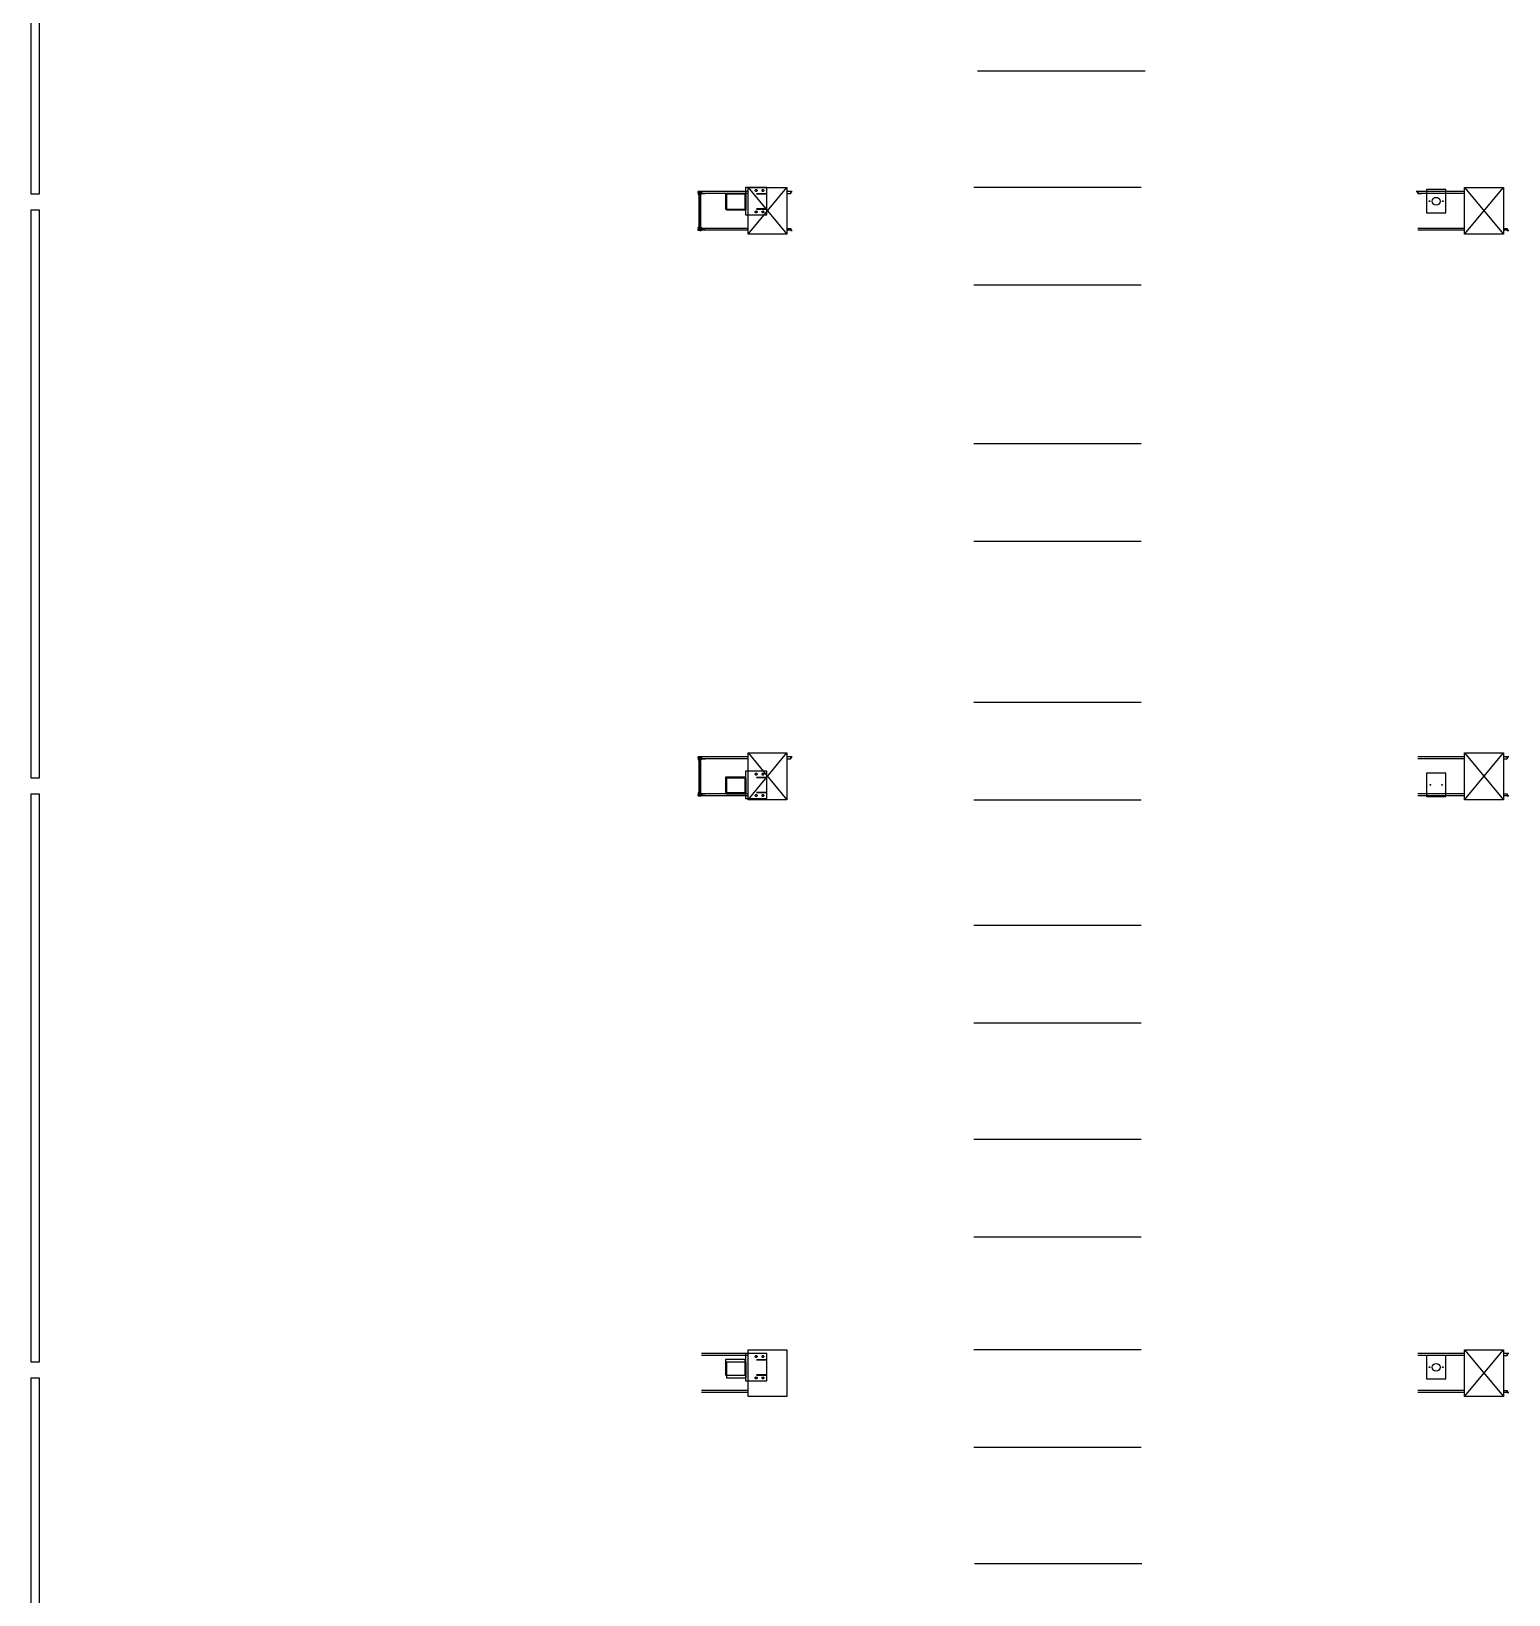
# Model space of a CAD drawing. Header units: metres. Extents: x 2 to 323, y -2 to 254.
# Drawn here: x 221.21 to 259.16, y 46.79 to 86.95 of the extents above; entities that cross this region are included whole.
import ezdxf

# ---------------------------------------------------------------- set-up
doc = ezdxf.new("R2010")
doc.units = ezdxf.units.M
doc.layers.add('REFERENCIA', color=7, linetype='Continuous')

msp = doc.modelspace()

# ---------------------------------------------------------------- linework, layer by layer
at = {"layer": 'REFERENCIA'}
for p, q in [((245.519, 85.932), (249.819, 85.932)), ((245.519, 85.932), (249.819, 85.932)), ((245.519, 85.932), (249.819, 85.932)), ((239.622, 82.831), (238.424, 82.831)), ((239.622, 82.781), (238.424, 82.781)), ((239.046, 82.781), (239.046, 82.381)), ((239.046, 82.781), (239.046, 82.381)), ((239.546, 82.381), (239.546, 82.781)), ((239.546, 82.381), (239.546, 82.781)), ((239.622, 82.932), (240.622, 81.732)), ((239.622, 81.732), (240.622, 82.932)), ((239.836, 82.781), (240.086, 82.781)), ((239.836, 82.781), (240.086, 82.781)), ((239.836, 82.769), (240.086, 82.769)), ((239.836, 82.769), (240.086, 82.769)), ((240.086, 82.769), (240.086, 82.781)), ((240.086, 82.769), (240.086, 82.781)), ((249.722, 82.932), (245.422, 82.932)), ((249.722, 82.932), (245.422, 82.932)), ((249.722, 82.932), (245.422, 82.932)), ((258.022, 82.831), (256.824, 82.831)), ((258.022, 82.781), (256.824, 82.781)), ((258.022, 82.932), (259.022, 81.732)), ((258.022, 81.732), (259.022, 82.932)), ((239.046, 82.381), (239.546, 82.381)), ((239.046, 82.381), (239.546, 82.381)), ((239.836, 82.393), (240.086, 82.393)), ((239.836, 82.393), (240.086, 82.393)), ((239.836, 82.381), (240.086, 82.381)), ((239.836, 82.381), (240.086, 82.381)), ((240.086, 82.381), (240.086, 82.393)), ((240.086, 82.381), (240.086, 82.393)), ((239.622, 81.884), (238.424, 81.884)), ((239.622, 81.834), (238.424, 81.834)), ((258.022, 81.884), (256.824, 81.884)), ((258.022, 81.834), (256.824, 81.834)), ((245.422, 80.432), (249.722, 80.432)), ((245.422, 80.432), (249.722, 80.432)), ((245.422, 80.432), (249.722, 80.432)), ((249.722, 76.351), (245.422, 76.351)), ((249.722, 76.351), (245.422, 76.351)), ((249.722, 76.351), (245.422, 76.351)), ((245.422, 73.851), (249.722, 73.851)), ((245.422, 73.851), (249.722, 73.851)), ((245.422, 73.851), (249.722, 73.851)), ((249.722, 69.709), (245.422, 69.709)), ((249.722, 69.709), (245.422, 69.709)), ((249.722, 69.709), (245.422, 69.709)), ((239.622, 68.308), (238.424, 68.308)), ((239.622, 68.409), (240.622, 67.209)), ((239.622, 67.209), (240.622, 68.409)), ((258.022, 68.308), (256.824, 68.308)), ((258.022, 68.409), (259.022, 67.209)), ((258.022, 67.209), (259.022, 68.409)), ((239.622, 68.258), (238.424, 68.258)), ((258.022, 68.258), (256.824, 68.258)), ((239.046, 67.791), (239.046, 67.391)), ((239.546, 67.791), (239.046, 67.791)), ((239.046, 67.791), (239.046, 67.391)), ((239.546, 67.791), (239.046, 67.791)), ((239.546, 67.391), (239.546, 67.791)), ((239.546, 67.391), (239.546, 67.791)), ((239.836, 67.791), (240.086, 67.791)), ((239.836, 67.791), (240.086, 67.791)), ((239.836, 67.779), (240.086, 67.779)), ((239.836, 67.779), (240.086, 67.779)), ((240.086, 67.779), (240.086, 67.791)), ((240.086, 67.779), (240.086, 67.791)), ((239.622, 67.361), (238.424, 67.361)), ((239.622, 67.311), (238.424, 67.311)), ((239.046, 67.391), (239.546, 67.391)), ((239.046, 67.391), (239.546, 67.391)), ((239.836, 67.403), (240.086, 67.403)), ((239.836, 67.403), (240.086, 67.403)), ((239.836, 67.391), (240.086, 67.391)), ((239.836, 67.391), (240.086, 67.391)), ((240.086, 67.391), (240.086, 67.403)), ((240.086, 67.391), (240.086, 67.403)), ((245.422, 67.209), (249.722, 67.209)), ((245.422, 67.209), (249.722, 67.209)), ((245.422, 67.209), (249.722, 67.209)), ((258.022, 67.361), (256.824, 67.361)), ((258.022, 67.311), (256.824, 67.311)), ((249.722, 63.982), (245.422, 63.982)), ((249.722, 63.982), (245.422, 63.982)), ((249.722, 63.982), (245.422, 63.982)), ((245.422, 61.482), (249.722, 61.482)), ((245.422, 61.482), (249.722, 61.482)), ((245.422, 61.482), (249.722, 61.482)), ((249.722, 58.482), (245.422, 58.482)), ((249.722, 58.482), (245.422, 58.482)), ((249.722, 58.482), (245.422, 58.482)), ((245.422, 55.982), (249.722, 55.982)), ((245.422, 55.982), (249.722, 55.982)), ((245.422, 55.982), (249.722, 55.982)), ((249.722, 53.082), (245.422, 53.082)), ((249.722, 53.082), (245.422, 53.082)), ((249.722, 53.082), (245.422, 53.082)), ((258.022, 53.082), (259.022, 51.882)), ((258.022, 51.882), (259.022, 53.082)), ((239.622, 52.981), (238.424, 52.981)), ((239.622, 52.931), (238.424, 52.931)), ((239.046, 52.831), (239.046, 52.431)), ((239.546, 52.831), (239.046, 52.831)), ((239.046, 52.831), (239.046, 52.431)), ((239.546, 52.831), (239.046, 52.831)), ((239.546, 52.431), (239.546, 52.831)), ((239.546, 52.431), (239.546, 52.831)), ((239.836, 52.831), (240.086, 52.831)), ((239.836, 52.831), (240.086, 52.831)), ((239.836, 52.819), (240.086, 52.819)), ((239.836, 52.819), (240.086, 52.819)), ((240.086, 52.819), (240.086, 52.831)), ((240.086, 52.819), (240.086, 52.831)), ((258.022, 52.981), (256.824, 52.981)), ((258.022, 52.931), (256.824, 52.931)), ((239.046, 52.431), (239.546, 52.431)), ((239.046, 52.431), (239.546, 52.431)), ((239.836, 52.443), (240.086, 52.443)), ((239.836, 52.443), (240.086, 52.443)), ((239.836, 52.431), (240.086, 52.431)), ((239.836, 52.431), (240.086, 52.431)), ((240.086, 52.431), (240.086, 52.443)), ((240.086, 52.431), (240.086, 52.443)), ((239.622, 52.034), (238.424, 52.034)), ((239.622, 51.984), (238.424, 51.984)), ((258.022, 52.034), (256.824, 52.034)), ((258.022, 51.984), (256.824, 51.984)), ((245.422, 50.582), (249.722, 50.582)), ((245.422, 50.582), (249.722, 50.582)), ((245.422, 50.582), (249.722, 50.582)), ((249.735, 47.582), (245.435, 47.582)), ((249.735, 47.582), (245.435, 47.582)), ((249.735, 47.582), (245.435, 47.582))]:
    msp.add_line(p, q, dxfattribs=at)
for points in [[(221.417, 82.761), (221.213, 82.761), (221.213, 97.361), (221.417, 97.361), (221.417, 82.761)], [(238.419, 82.83), (238.419, 82.83), (238.42, 82.83), (238.42, 82.83), (238.42, 82.829), (238.42, 82.8), (238.42, 82.799), (238.42, 82.799), (238.42, 82.799), (238.42, 82.799), (238.411, 82.792), (238.41, 82.791), (238.41, 82.791), (238.41, 82.791), (238.41, 82.79), (238.41, 82.754), (238.41, 82.753), (238.411, 82.753), (238.411, 82.752), (238.412, 82.752), (238.422, 82.752), (238.422, 82.754), (238.413, 82.754), (238.413, 82.754), (238.412, 82.755), (238.412, 82.755), (238.412, 82.755), (238.412, 82.79), (238.412, 82.79), (238.412, 82.79), (238.412, 82.79), (238.412, 82.791), (238.421, 82.798), (238.422, 82.798), (238.422, 82.798), (238.422, 82.799), (238.422, 82.799), (238.422, 82.83), (238.422, 82.831), (238.421, 82.832), (238.421, 82.832), (238.42, 82.832), (238.344, 82.832), (238.344, 82.832), (238.343, 82.832), (238.343, 82.832), (238.343, 82.832), (238.342, 82.831), (238.342, 82.831), (238.342, 82.831), (238.342, 82.83), (238.342, 82.799), (238.342, 82.799), (238.342, 82.798), (238.342, 82.798), (238.343, 82.798), (238.352, 82.791), (238.352, 82.79), (238.352, 82.79), (238.352, 82.79), (238.352, 82.79), (238.352, 82.755), (238.352, 82.755), (238.352, 82.755), (238.351, 82.754), (238.351, 82.754), (238.342, 82.754), (238.342, 82.752), (238.352, 82.752), (238.353, 82.752), (238.353, 82.753), (238.354, 82.753), (238.354, 82.754), (238.354, 82.79), (238.354, 82.791), (238.354, 82.791), (238.354, 82.791), (238.353, 82.792), (238.344, 82.799), (238.344, 82.799), (238.344, 82.799), (238.344, 82.799), (238.344, 82.8), (238.344, 82.829), (238.344, 82.83), (238.344, 82.83), (238.345, 82.83), (238.345, 82.83), (238.419, 82.83)], [(238.38, 82.808), (238.355, 82.808), (238.355, 81.858), (238.38, 81.858), (238.38, 82.808)], [(238.421, 82.832), (238.421, 82.832), (238.422, 82.832), (238.422, 82.832), (238.422, 82.831), (238.422, 82.779), (238.424, 82.779), (238.424, 82.832), (238.424, 82.833), (238.424, 82.833), (238.424, 82.833), (238.423, 82.834), (238.423, 82.834), (238.423, 82.834), (238.422, 82.834), (238.422, 82.834), (238.384, 82.834), (238.384, 82.832), (238.421, 82.832)], [(238.41, 82.808), (238.385, 82.808), (238.385, 81.858), (238.41, 81.858), (238.41, 82.808)], [(239.046, 82.781), (239.046, 82.381), (239.546, 82.381), (239.546, 82.781), (239.046, 82.781)], [(239.046, 82.781), (239.046, 82.381), (239.546, 82.381), (239.546, 82.781), (239.046, 82.781)], [(239.071, 82.361), (239.571, 82.361), (239.571, 82.761), (239.071, 82.761), (239.071, 82.361)], [(239.071, 82.361), (239.571, 82.361), (239.571, 82.761), (239.071, 82.761), (239.071, 82.361)], [(240.106, 82.231), (240.106, 82.931), (239.556, 82.931), (239.556, 82.231), (240.106, 82.231)], [(240.106, 82.231), (240.106, 82.931), (239.556, 82.931), (239.556, 82.231), (240.106, 82.231)], [(239.622, 82.932), (240.622, 82.932), (240.622, 81.732), (239.622, 81.732), (239.622, 82.932)], [(239.856, 82.856), (239.854, 82.846), (239.848, 82.838), (239.84, 82.833), (239.831, 82.831), (239.821, 82.833), (239.813, 82.838), (239.808, 82.846), (239.806, 82.856), (239.808, 82.865), (239.813, 82.873), (239.821, 82.879), (239.831, 82.881), (239.84, 82.879), (239.848, 82.873), (239.854, 82.865), (239.856, 82.856)], [(239.856, 82.856), (239.854, 82.846), (239.848, 82.838), (239.84, 82.833), (239.831, 82.831), (239.821, 82.833), (239.813, 82.838), (239.808, 82.846), (239.806, 82.856), (239.808, 82.865), (239.813, 82.873), (239.821, 82.879), (239.831, 82.881), (239.84, 82.879), (239.848, 82.873), (239.854, 82.865), (239.856, 82.856)], [(240.031, 82.856), (240.029, 82.846), (240.023, 82.838), (240.015, 82.833), (240.006, 82.831), (239.996, 82.833), (239.988, 82.838), (239.983, 82.846), (239.981, 82.856), (239.983, 82.865), (239.988, 82.873), (239.996, 82.879), (240.006, 82.881), (240.015, 82.879), (240.023, 82.873), (240.029, 82.865), (240.031, 82.856)], [(240.031, 82.856), (240.029, 82.846), (240.023, 82.838), (240.015, 82.833), (240.006, 82.831), (239.996, 82.833), (239.988, 82.838), (239.983, 82.846), (239.981, 82.856), (239.983, 82.865), (239.988, 82.873), (239.996, 82.879), (240.006, 82.881), (240.015, 82.879), (240.023, 82.873), (240.029, 82.865), (240.031, 82.856)], [(240.723, 82.832), (240.723, 82.832), (240.723, 82.832), (240.722, 82.832), (240.722, 82.832), (240.722, 82.832), (240.722, 82.832), (240.722, 82.831), (240.722, 82.831), (240.722, 82.779), (240.72, 82.779), (240.72, 82.832), (240.72, 82.833), (240.72, 82.833), (240.72, 82.833), (240.721, 82.834), (240.721, 82.834), (240.721, 82.834), (240.722, 82.834), (240.722, 82.834), (240.76, 82.834), (240.76, 82.832), (240.723, 82.832)], [(256.821, 82.832), (256.821, 82.832), (256.822, 82.832), (256.822, 82.832), (256.822, 82.831), (256.822, 82.779), (256.824, 82.779), (256.824, 82.832), (256.824, 82.833), (256.823, 82.834), (256.823, 82.834), (256.822, 82.834), (256.784, 82.834), (256.784, 82.832), (256.821, 82.832)], [(257.046, 82.881), (257.046, 82.281), (257.546, 82.281), (257.546, 82.881), (257.046, 82.881)], [(257.046, 82.881), (257.046, 82.281), (257.546, 82.281), (257.546, 82.881), (257.046, 82.881)], [(258.022, 82.932), (259.022, 82.932), (259.022, 81.732), (258.022, 81.732), (258.022, 82.932)], [(221.417, 67.761), (221.213, 67.761), (221.213, 82.361), (221.417, 82.361), (221.417, 67.761)], [(239.856, 82.306), (239.854, 82.296), (239.848, 82.288), (239.84, 82.283), (239.831, 82.281), (239.821, 82.283), (239.813, 82.288), (239.808, 82.296), (239.806, 82.306), (239.808, 82.315), (239.813, 82.323), (239.821, 82.329), (239.831, 82.331), (239.84, 82.329), (239.848, 82.323), (239.854, 82.315), (239.856, 82.306)], [(239.856, 82.306), (239.854, 82.296), (239.848, 82.288), (239.84, 82.283), (239.831, 82.281), (239.821, 82.283), (239.813, 82.288), (239.808, 82.296), (239.806, 82.306), (239.808, 82.315), (239.813, 82.323), (239.821, 82.329), (239.831, 82.331), (239.84, 82.329), (239.848, 82.323), (239.854, 82.315), (239.856, 82.306)], [(240.031, 82.306), (240.029, 82.296), (240.023, 82.288), (240.015, 82.283), (240.006, 82.281), (239.996, 82.283), (239.988, 82.288), (239.983, 82.296), (239.981, 82.306), (239.983, 82.315), (239.988, 82.323), (239.996, 82.329), (240.006, 82.331), (240.015, 82.329), (240.023, 82.323), (240.029, 82.315), (240.031, 82.306)], [(240.031, 82.306), (240.029, 82.296), (240.023, 82.288), (240.015, 82.283), (240.006, 82.281), (239.996, 82.283), (239.988, 82.288), (239.983, 82.296), (239.981, 82.306), (239.983, 82.315), (239.988, 82.323), (239.996, 82.329), (240.006, 82.331), (240.015, 82.329), (240.023, 82.323), (240.029, 82.315), (240.031, 82.306)], [(257.136, 82.581), (257.135, 82.577), (257.133, 82.574), (257.129, 82.572), (257.126, 82.571), (257.122, 82.572), (257.119, 82.574), (257.116, 82.577), (257.116, 82.581), (257.116, 82.585), (257.119, 82.588), (257.122, 82.59), (257.126, 82.591), (257.129, 82.59), (257.133, 82.588), (257.135, 82.585), (257.136, 82.581)], [(257.136, 82.581), (257.135, 82.577), (257.133, 82.574), (257.129, 82.572), (257.126, 82.571), (257.122, 82.572), (257.119, 82.574), (257.116, 82.577), (257.116, 82.581), (257.116, 82.585), (257.119, 82.588), (257.122, 82.59), (257.126, 82.591), (257.129, 82.59), (257.133, 82.588), (257.135, 82.585), (257.136, 82.581)], [(257.396, 82.581), (257.388, 82.542), (257.366, 82.51), (257.335, 82.489), (257.296, 82.481), (257.257, 82.489), (257.225, 82.51), (257.203, 82.542), (257.196, 82.581), (257.203, 82.62), (257.225, 82.651), (257.257, 82.673), (257.296, 82.681), (257.335, 82.673), (257.366, 82.651), (257.388, 82.62), (257.396, 82.581)], [(257.396, 82.581), (257.388, 82.542), (257.366, 82.51), (257.335, 82.489), (257.296, 82.481), (257.257, 82.489), (257.225, 82.51), (257.203, 82.542), (257.196, 82.581), (257.203, 82.62), (257.225, 82.651), (257.257, 82.673), (257.296, 82.681), (257.335, 82.673), (257.366, 82.651), (257.388, 82.62), (257.396, 82.581)], [(257.476, 82.581), (257.475, 82.577), (257.473, 82.574), (257.469, 82.572), (257.466, 82.571), (257.462, 82.572), (257.459, 82.574), (257.456, 82.577), (257.456, 82.581), (257.456, 82.585), (257.459, 82.588), (257.462, 82.59), (257.466, 82.591), (257.469, 82.59), (257.473, 82.588), (257.475, 82.585), (257.476, 82.581)], [(257.476, 82.581), (257.475, 82.577), (257.473, 82.574), (257.469, 82.572), (257.466, 82.571), (257.462, 82.572), (257.459, 82.574), (257.456, 82.577), (257.456, 82.581), (257.456, 82.585), (257.459, 82.588), (257.462, 82.59), (257.466, 82.591), (257.469, 82.59), (257.473, 82.588), (257.475, 82.585), (257.476, 82.581)], [(238.419, 81.834), (238.419, 81.834), (238.42, 81.835), (238.42, 81.835), (238.42, 81.835), (238.42, 81.865), (238.42, 81.865), (238.42, 81.865), (238.42, 81.865), (238.42, 81.866), (238.411, 81.873), (238.41, 81.873), (238.41, 81.873), (238.41, 81.874), (238.41, 81.874), (238.41, 81.91), (238.41, 81.911), (238.41, 81.911), (238.41, 81.911), (238.411, 81.912), (238.411, 81.912), (238.411, 81.912), (238.412, 81.912), (238.412, 81.912), (238.422, 81.912), (238.422, 81.91), (238.413, 81.91), (238.413, 81.91), (238.412, 81.91), (238.412, 81.91), (238.412, 81.909), (238.412, 81.875), (238.412, 81.874), (238.412, 81.874), (238.412, 81.874), (238.412, 81.874), (238.421, 81.867), (238.422, 81.867), (238.422, 81.866), (238.422, 81.866), (238.422, 81.865), (238.422, 81.834), (238.422, 81.833), (238.421, 81.833), (238.421, 81.832), (238.42, 81.832), (238.344, 81.832), (238.344, 81.832), (238.343, 81.832), (238.343, 81.833), (238.343, 81.833), (238.342, 81.833), (238.342, 81.833), (238.342, 81.834), (238.342, 81.834), (238.342, 81.865), (238.342, 81.866), (238.342, 81.866), (238.342, 81.867), (238.343, 81.867), (238.352, 81.874), (238.352, 81.874), (238.352, 81.874), (238.352, 81.874), (238.352, 81.875), (238.352, 81.909), (238.352, 81.91), (238.352, 81.91), (238.351, 81.91), (238.351, 81.91), (238.342, 81.91), (238.342, 81.912), (238.352, 81.912), (238.353, 81.912), (238.353, 81.912), (238.354, 81.911), (238.354, 81.91), (238.354, 81.874), (238.354, 81.874), (238.354, 81.873), (238.354, 81.873), (238.353, 81.873), (238.344, 81.866), (238.344, 81.865), (238.344, 81.865), (238.344, 81.865), (238.344, 81.865), (238.344, 81.835), (238.344, 81.835), (238.344, 81.835), (238.345, 81.834), (238.345, 81.834), (238.419, 81.834)], [(238.421, 81.832), (238.421, 81.832), (238.422, 81.833), (238.422, 81.833), (238.422, 81.833), (238.422, 81.885), (238.424, 81.885), (238.424, 81.832), (238.424, 81.832), (238.424, 81.831), (238.424, 81.831), (238.423, 81.831), (238.423, 81.831), (238.423, 81.83), (238.422, 81.83), (238.422, 81.83), (238.384, 81.83), (238.384, 81.832), (238.421, 81.832)], [(240.723, 81.832), (240.723, 81.832), (240.722, 81.833), (240.722, 81.833), (240.722, 81.833), (240.722, 81.885), (240.72, 81.885), (240.72, 81.832), (240.72, 81.832), (240.72, 81.831), (240.72, 81.831), (240.721, 81.831), (240.721, 81.831), (240.721, 81.83), (240.722, 81.83), (240.722, 81.83), (240.76, 81.83), (240.76, 81.832), (240.723, 81.832)], [(259.123, 81.832), (259.123, 81.832), (259.122, 81.833), (259.122, 81.833), (259.122, 81.833), (259.122, 81.885), (259.12, 81.885), (259.12, 81.832), (259.12, 81.831), (259.121, 81.831), (259.121, 81.83), (259.122, 81.83), (259.16, 81.83), (259.16, 81.832), (259.123, 81.832)], [(238.419, 68.307), (238.419, 68.307), (238.42, 68.307), (238.42, 68.307), (238.42, 68.306), (238.42, 68.277), (238.42, 68.276), (238.42, 68.276), (238.42, 68.276), (238.42, 68.276), (238.411, 68.269), (238.41, 68.268), (238.41, 68.268), (238.41, 68.268), (238.41, 68.267), (238.41, 68.231), (238.41, 68.23), (238.411, 68.23), (238.411, 68.229), (238.412, 68.229), (238.422, 68.229), (238.422, 68.231), (238.413, 68.231), (238.413, 68.231), (238.412, 68.232), (238.412, 68.232), (238.412, 68.232), (238.412, 68.267), (238.412, 68.267), (238.412, 68.267), (238.412, 68.267), (238.412, 68.268), (238.421, 68.275), (238.422, 68.275), (238.422, 68.275), (238.422, 68.276), (238.422, 68.276), (238.422, 68.307), (238.422, 68.308), (238.421, 68.309), (238.421, 68.309), (238.42, 68.309), (238.344, 68.309), (238.343, 68.309), (238.343, 68.309), (238.342, 68.308), (238.342, 68.307), (238.342, 68.276), (238.342, 68.276), (238.342, 68.275), (238.342, 68.275), (238.343, 68.275), (238.352, 68.268), (238.352, 68.267), (238.352, 68.267), (238.352, 68.267), (238.352, 68.267), (238.352, 68.232), (238.352, 68.232), (238.352, 68.232), (238.351, 68.231), (238.351, 68.231), (238.342, 68.231), (238.342, 68.229), (238.352, 68.229), (238.353, 68.229), (238.353, 68.23), (238.354, 68.23), (238.354, 68.231), (238.354, 68.267), (238.354, 68.268), (238.354, 68.268), (238.354, 68.268), (238.353, 68.269), (238.344, 68.276), (238.344, 68.276), (238.344, 68.276), (238.344, 68.276), (238.344, 68.277), (238.344, 68.306), (238.344, 68.307), (238.344, 68.307), (238.345, 68.307), (238.345, 68.307), (238.419, 68.307)], [(238.38, 68.285), (238.355, 68.285), (238.355, 67.335), (238.38, 67.335), (238.38, 68.285)], [(238.421, 68.309), (238.421, 68.309), (238.422, 68.309), (238.422, 68.309), (238.422, 68.308), (238.422, 68.256), (238.424, 68.256), (238.424, 68.309), (238.424, 68.31), (238.424, 68.31), (238.424, 68.31), (238.423, 68.311), (238.423, 68.311), (238.423, 68.311), (238.422, 68.311), (238.422, 68.311), (238.384, 68.311), (238.384, 68.309), (238.421, 68.309)], [(238.41, 68.285), (238.385, 68.285), (238.385, 67.335), (238.41, 67.335), (238.41, 68.285)], [(239.622, 68.409), (240.622, 68.409), (240.622, 67.209), (239.622, 67.209), (239.622, 68.409)], [(240.723, 68.309), (240.723, 68.309), (240.722, 68.309), (240.722, 68.309), (240.722, 68.308), (240.722, 68.256), (240.72, 68.256), (240.72, 68.309), (240.72, 68.31), (240.72, 68.31), (240.72, 68.31), (240.721, 68.311), (240.721, 68.311), (240.721, 68.311), (240.722, 68.311), (240.722, 68.311), (240.76, 68.311), (240.76, 68.309), (240.723, 68.309)], [(258.022, 68.409), (259.022, 68.409), (259.022, 67.209), (258.022, 67.209), (258.022, 68.409)], [(259.123, 68.309), (259.123, 68.309), (259.122, 68.309), (259.122, 68.309), (259.122, 68.308), (259.122, 68.256), (259.12, 68.256), (259.12, 68.309), (259.12, 68.31), (259.121, 68.311), (259.121, 68.311), (259.122, 68.311), (259.16, 68.311), (259.16, 68.309), (259.123, 68.309)], [(240.106, 67.241), (240.106, 67.941), (239.556, 67.941), (239.556, 67.241), (240.106, 67.241)], [(240.106, 67.241), (240.106, 67.941), (239.556, 67.941), (239.556, 67.241), (240.106, 67.241)], [(239.856, 67.866), (239.854, 67.856), (239.848, 67.848), (239.84, 67.843), (239.831, 67.841), (239.821, 67.843), (239.813, 67.848), (239.808, 67.856), (239.806, 67.866), (239.808, 67.875), (239.813, 67.883), (239.821, 67.889), (239.831, 67.891), (239.84, 67.889), (239.848, 67.883), (239.854, 67.875), (239.856, 67.866)], [(239.856, 67.866), (239.854, 67.856), (239.848, 67.848), (239.84, 67.843), (239.831, 67.841), (239.821, 67.843), (239.813, 67.848), (239.808, 67.856), (239.806, 67.866), (239.808, 67.875), (239.813, 67.883), (239.821, 67.889), (239.831, 67.891), (239.84, 67.889), (239.848, 67.883), (239.854, 67.875), (239.856, 67.866)], [(240.031, 67.866), (240.029, 67.856), (240.023, 67.848), (240.015, 67.843), (240.006, 67.841), (239.996, 67.843), (239.988, 67.848), (239.983, 67.856), (239.981, 67.866), (239.983, 67.875), (239.988, 67.883), (239.996, 67.889), (240.006, 67.891), (240.015, 67.889), (240.023, 67.883), (240.029, 67.875), (240.031, 67.866)], [(240.031, 67.866), (240.029, 67.856), (240.023, 67.848), (240.015, 67.843), (240.006, 67.841), (239.996, 67.843), (239.988, 67.848), (239.983, 67.856), (239.981, 67.866), (239.983, 67.875), (239.988, 67.883), (239.996, 67.889), (240.006, 67.891), (240.015, 67.889), (240.023, 67.883), (240.029, 67.875), (240.031, 67.866)], [(257.046, 67.891), (257.046, 67.291), (257.546, 67.291), (257.546, 67.891), (257.046, 67.891)], [(257.046, 67.891), (257.046, 67.291), (257.546, 67.291), (257.546, 67.891), (257.046, 67.891)], [(239.046, 67.791), (239.046, 67.391), (239.546, 67.391), (239.546, 67.791), (239.046, 67.791)], [(239.046, 67.791), (239.046, 67.391), (239.546, 67.391), (239.546, 67.791), (239.046, 67.791)], [(239.071, 67.361), (239.571, 67.361), (239.571, 67.761), (239.071, 67.761), (239.071, 67.361)], [(239.071, 67.361), (239.571, 67.361), (239.571, 67.761), (239.071, 67.761), (239.071, 67.361)], [(257.156, 67.591), (257.155, 67.587), (257.153, 67.584), (257.149, 67.582), (257.146, 67.581), (257.142, 67.582), (257.139, 67.584), (257.136, 67.587), (257.136, 67.591), (257.136, 67.595), (257.139, 67.598), (257.142, 67.6), (257.146, 67.601), (257.149, 67.6), (257.153, 67.598), (257.155, 67.595), (257.156, 67.591)], [(257.156, 67.591), (257.155, 67.587), (257.153, 67.584), (257.149, 67.582), (257.146, 67.581), (257.142, 67.582), (257.139, 67.584), (257.136, 67.587), (257.136, 67.591), (257.136, 67.595), (257.139, 67.598), (257.142, 67.6), (257.146, 67.601), (257.149, 67.6), (257.153, 67.598), (257.155, 67.595), (257.156, 67.591)], [(257.456, 67.591), (257.455, 67.587), (257.453, 67.584), (257.449, 67.582), (257.446, 67.581), (257.442, 67.582), (257.439, 67.584), (257.436, 67.587), (257.436, 67.591), (257.436, 67.595), (257.439, 67.598), (257.442, 67.6), (257.446, 67.601), (257.449, 67.6), (257.453, 67.598), (257.455, 67.595), (257.456, 67.591)], [(257.456, 67.591), (257.455, 67.587), (257.453, 67.584), (257.449, 67.582), (257.446, 67.581), (257.442, 67.582), (257.439, 67.584), (257.436, 67.587), (257.436, 67.591), (257.436, 67.595), (257.439, 67.598), (257.442, 67.6), (257.446, 67.601), (257.449, 67.6), (257.453, 67.598), (257.455, 67.595), (257.456, 67.591)], [(221.417, 52.761), (221.213, 52.761), (221.213, 67.361), (221.417, 67.361), (221.417, 52.761)], [(238.419, 67.311), (238.419, 67.311), (238.42, 67.312), (238.42, 67.312), (238.42, 67.312), (238.42, 67.342), (238.42, 67.342), (238.42, 67.342), (238.42, 67.342), (238.42, 67.343), (238.411, 67.35), (238.41, 67.35), (238.41, 67.35), (238.41, 67.351), (238.41, 67.351), (238.41, 67.387), (238.41, 67.388), (238.41, 67.388), (238.41, 67.388), (238.411, 67.389), (238.411, 67.389), (238.411, 67.389), (238.412, 67.389), (238.412, 67.389), (238.422, 67.389), (238.422, 67.387), (238.413, 67.387), (238.413, 67.387), (238.412, 67.387), (238.412, 67.387), (238.412, 67.386), (238.412, 67.352), (238.412, 67.351), (238.412, 67.351), (238.412, 67.351), (238.412, 67.351), (238.421, 67.344), (238.422, 67.344), (238.422, 67.343), (238.422, 67.343), (238.422, 67.342), (238.422, 67.311), (238.422, 67.31), (238.421, 67.31), (238.421, 67.309), (238.42, 67.309), (238.344, 67.309), (238.344, 67.309), (238.343, 67.309), (238.343, 67.31), (238.343, 67.31), (238.342, 67.31), (238.342, 67.31), (238.342, 67.311), (238.342, 67.311), (238.342, 67.342), (238.342, 67.343), (238.342, 67.343), (238.342, 67.344), (238.343, 67.344), (238.352, 67.351), (238.352, 67.351), (238.352, 67.351), (238.352, 67.351), (238.352, 67.352), (238.352, 67.386), (238.352, 67.387), (238.352, 67.387), (238.351, 67.387), (238.351, 67.387), (238.342, 67.387), (238.342, 67.389), (238.352, 67.389), (238.353, 67.389), (238.353, 67.389), (238.354, 67.388), (238.354, 67.387), (238.354, 67.351), (238.354, 67.351), (238.354, 67.35), (238.354, 67.35), (238.353, 67.35), (238.344, 67.343), (238.344, 67.342), (238.344, 67.342), (238.344, 67.342), (238.344, 67.342), (238.344, 67.312), (238.344, 67.312), (238.344, 67.312), (238.345, 67.311), (238.345, 67.311), (238.419, 67.311)], [(238.421, 67.309), (238.421, 67.309), (238.422, 67.31), (238.422, 67.31), (238.422, 67.31), (238.422, 67.362), (238.424, 67.362), (238.424, 67.309), (238.424, 67.308), (238.423, 67.308), (238.423, 67.307), (238.422, 67.307), (238.384, 67.307), (238.384, 67.309), (238.421, 67.309)], [(239.856, 67.316), (239.854, 67.306), (239.848, 67.298), (239.84, 67.293), (239.831, 67.291), (239.821, 67.293), (239.813, 67.298), (239.808, 67.306), (239.806, 67.316), (239.808, 67.325), (239.813, 67.333), (239.821, 67.339), (239.831, 67.341), (239.84, 67.339), (239.848, 67.333), (239.854, 67.325), (239.856, 67.316)], [(239.856, 67.316), (239.854, 67.306), (239.848, 67.298), (239.84, 67.293), (239.831, 67.291), (239.821, 67.293), (239.813, 67.298), (239.808, 67.306), (239.806, 67.316), (239.808, 67.325), (239.813, 67.333), (239.821, 67.339), (239.831, 67.341), (239.84, 67.339), (239.848, 67.333), (239.854, 67.325), (239.856, 67.316)], [(240.031, 67.316), (240.029, 67.306), (240.023, 67.298), (240.015, 67.293), (240.006, 67.291), (239.996, 67.293), (239.988, 67.298), (239.983, 67.306), (239.981, 67.316), (239.983, 67.325), (239.988, 67.333), (239.996, 67.339), (240.006, 67.341), (240.015, 67.339), (240.023, 67.333), (240.029, 67.325), (240.031, 67.316)], [(240.031, 67.316), (240.029, 67.306), (240.023, 67.298), (240.015, 67.293), (240.006, 67.291), (239.996, 67.293), (239.988, 67.298), (239.983, 67.306), (239.981, 67.316), (239.983, 67.325), (239.988, 67.333), (239.996, 67.339), (240.006, 67.341), (240.015, 67.339), (240.023, 67.333), (240.029, 67.325), (240.031, 67.316)], [(259.123, 67.309), (259.123, 67.309), (259.122, 67.31), (259.122, 67.31), (259.122, 67.31), (259.122, 67.362), (259.12, 67.362), (259.12, 67.309), (259.12, 67.308), (259.121, 67.308), (259.121, 67.307), (259.122, 67.307), (259.16, 67.307), (259.16, 67.309), (259.123, 67.309)], [(239.622, 53.082), (240.622, 53.082), (240.622, 51.882), (239.622, 51.882), (239.622, 53.082)], [(258.022, 53.082), (259.022, 53.082), (259.022, 51.882), (258.022, 51.882), (258.022, 53.082)], [(239.046, 52.831), (239.046, 52.431), (239.546, 52.431), (239.546, 52.831), (239.046, 52.831)], [(239.046, 52.831), (239.046, 52.431), (239.546, 52.431), (239.546, 52.831), (239.046, 52.831)], [(239.071, 52.361), (239.571, 52.361), (239.571, 52.761), (239.071, 52.761), (239.071, 52.361)], [(239.071, 52.361), (239.571, 52.361), (239.571, 52.761), (239.071, 52.761), (239.071, 52.361)], [(240.106, 52.281), (240.106, 52.981), (239.556, 52.981), (239.556, 52.281), (240.106, 52.281)], [(240.106, 52.281), (240.106, 52.981), (239.556, 52.981), (239.556, 52.281), (240.106, 52.281)], [(239.856, 52.906), (239.854, 52.896), (239.848, 52.888), (239.84, 52.883), (239.831, 52.881), (239.821, 52.883), (239.813, 52.888), (239.808, 52.896), (239.806, 52.906), (239.808, 52.915), (239.813, 52.923), (239.821, 52.929), (239.831, 52.931), (239.84, 52.929), (239.848, 52.923), (239.854, 52.915), (239.856, 52.906)], [(239.856, 52.906), (239.854, 52.896), (239.848, 52.888), (239.84, 52.883), (239.831, 52.881), (239.821, 52.883), (239.813, 52.888), (239.808, 52.896), (239.806, 52.906), (239.808, 52.915), (239.813, 52.923), (239.821, 52.929), (239.831, 52.931), (239.84, 52.929), (239.848, 52.923), (239.854, 52.915), (239.856, 52.906)], [(240.031, 52.906), (240.029, 52.896), (240.023, 52.888), (240.015, 52.883), (240.006, 52.881), (239.996, 52.883), (239.988, 52.888), (239.983, 52.896), (239.981, 52.906), (239.983, 52.915), (239.988, 52.923), (239.996, 52.929), (240.006, 52.931), (240.015, 52.929), (240.023, 52.923), (240.029, 52.915), (240.031, 52.906)], [(240.031, 52.906), (240.029, 52.896), (240.023, 52.888), (240.015, 52.883), (240.006, 52.881), (239.996, 52.883), (239.988, 52.888), (239.983, 52.896), (239.981, 52.906), (239.983, 52.915), (239.988, 52.923), (239.996, 52.929), (240.006, 52.931), (240.015, 52.929), (240.023, 52.923), (240.029, 52.915), (240.031, 52.906)], [(257.046, 52.931), (257.046, 52.331), (257.546, 52.331), (257.546, 52.931), (257.046, 52.931)], [(257.046, 52.931), (257.046, 52.331), (257.546, 52.331), (257.546, 52.931), (257.046, 52.931)], [(257.136, 52.631), (257.135, 52.627), (257.133, 52.624), (257.129, 52.622), (257.126, 52.621), (257.122, 52.622), (257.119, 52.624), (257.116, 52.627), (257.116, 52.631), (257.116, 52.635), (257.119, 52.638), (257.122, 52.64), (257.126, 52.641), (257.129, 52.64), (257.133, 52.638), (257.135, 52.635), (257.136, 52.631)], [(257.136, 52.631), (257.135, 52.627), (257.133, 52.624), (257.129, 52.622), (257.126, 52.621), (257.122, 52.622), (257.119, 52.624), (257.116, 52.627), (257.116, 52.631), (257.116, 52.635), (257.119, 52.638), (257.122, 52.64), (257.126, 52.641), (257.129, 52.64), (257.133, 52.638), (257.135, 52.635), (257.136, 52.631)], [(257.396, 52.631), (257.388, 52.592), (257.366, 52.56), (257.335, 52.539), (257.296, 52.531), (257.257, 52.539), (257.225, 52.56), (257.203, 52.592), (257.196, 52.631), (257.203, 52.67), (257.225, 52.701), (257.257, 52.723), (257.296, 52.731), (257.335, 52.723), (257.366, 52.701), (257.388, 52.67), (257.396, 52.631)], [(257.396, 52.631), (257.388, 52.592), (257.366, 52.56), (257.335, 52.539), (257.296, 52.531), (257.257, 52.539), (257.225, 52.56), (257.203, 52.592), (257.196, 52.631), (257.203, 52.67), (257.225, 52.701), (257.257, 52.723), (257.296, 52.731), (257.335, 52.723), (257.366, 52.701), (257.388, 52.67), (257.396, 52.631)], [(257.476, 52.631), (257.475, 52.627), (257.473, 52.624), (257.469, 52.622), (257.466, 52.621), (257.462, 52.622), (257.459, 52.624), (257.456, 52.627), (257.456, 52.631), (257.456, 52.635), (257.459, 52.638), (257.462, 52.64), (257.466, 52.641), (257.469, 52.64), (257.473, 52.638), (257.475, 52.635), (257.476, 52.631)], [(257.476, 52.631), (257.475, 52.627), (257.473, 52.624), (257.469, 52.622), (257.466, 52.621), (257.462, 52.622), (257.459, 52.624), (257.456, 52.627), (257.456, 52.631), (257.456, 52.635), (257.459, 52.638), (257.462, 52.64), (257.466, 52.641), (257.469, 52.64), (257.473, 52.638), (257.475, 52.635), (257.476, 52.631)], [(259.123, 52.982), (259.123, 52.982), (259.122, 52.982), (259.122, 52.982), (259.122, 52.981), (259.122, 52.929), (259.12, 52.929), (259.12, 52.982), (259.12, 52.983), (259.121, 52.984), (259.121, 52.984), (259.122, 52.984), (259.16, 52.984), (259.16, 52.982), (259.123, 52.982)], [(221.417, 37.762), (221.213, 37.762), (221.213, 52.362), (221.417, 52.362), (221.417, 37.762)], [(239.856, 52.356), (239.854, 52.346), (239.848, 52.338), (239.84, 52.333), (239.831, 52.331), (239.821, 52.333), (239.813, 52.338), (239.808, 52.346), (239.806, 52.356), (239.808, 52.365), (239.813, 52.373), (239.821, 52.379), (239.831, 52.381), (239.84, 52.379), (239.848, 52.373), (239.854, 52.365), (239.856, 52.356)], [(239.856, 52.356), (239.854, 52.346), (239.848, 52.338), (239.84, 52.333), (239.831, 52.331), (239.821, 52.333), (239.813, 52.338), (239.808, 52.346), (239.806, 52.356), (239.808, 52.365), (239.813, 52.373), (239.821, 52.379), (239.831, 52.381), (239.84, 52.379), (239.848, 52.373), (239.854, 52.365), (239.856, 52.356)], [(240.031, 52.356), (240.029, 52.346), (240.023, 52.338), (240.015, 52.333), (240.006, 52.331), (239.996, 52.333), (239.988, 52.338), (239.983, 52.346), (239.981, 52.356), (239.983, 52.365), (239.988, 52.373), (239.996, 52.379), (240.006, 52.381), (240.015, 52.379), (240.023, 52.373), (240.029, 52.365), (240.031, 52.356)], [(240.031, 52.356), (240.029, 52.346), (240.023, 52.338), (240.015, 52.333), (240.006, 52.331), (239.996, 52.333), (239.988, 52.338), (239.983, 52.346), (239.981, 52.356), (239.983, 52.365), (239.988, 52.373), (239.996, 52.379), (240.006, 52.381), (240.015, 52.379), (240.023, 52.373), (240.029, 52.365), (240.031, 52.356)], [(259.123, 51.982), (259.123, 51.982), (259.122, 51.983), (259.122, 51.983), (259.122, 51.983), (259.122, 52.035), (259.12, 52.035), (259.12, 51.982), (259.12, 51.981), (259.121, 51.981), (259.121, 51.98), (259.122, 51.98), (259.16, 51.98), (259.16, 51.982), (259.123, 51.982)]]:
    msp.add_lwpolyline(points, close=True, dxfattribs=at)
for points in [[(238.522, 82.831), (238.424, 82.831), (238.424, 82.781), (238.522, 82.781)], [(240.622, 82.781), (240.72, 82.781), (240.72, 82.831), (240.622, 82.831)], [(256.922, 82.831), (256.824, 82.831), (256.824, 82.781), (256.922, 82.781)], [(238.522, 81.834), (238.424, 81.834), (238.424, 81.884), (238.522, 81.884)], [(240.622, 81.884), (240.72, 81.884), (240.72, 81.834), (240.622, 81.834)], [(259.022, 81.884), (259.12, 81.884), (259.12, 81.834), (259.022, 81.834)], [(238.522, 68.308), (238.424, 68.308), (238.424, 68.258), (238.522, 68.258)], [(240.622, 68.258), (240.72, 68.258), (240.72, 68.308), (240.622, 68.308)], [(259.022, 68.258), (259.12, 68.258), (259.12, 68.308), (259.022, 68.308)], [(238.522, 67.311), (238.424, 67.311), (238.424, 67.361), (238.522, 67.361)], [(259.022, 67.361), (259.12, 67.361), (259.12, 67.311), (259.022, 67.311)], [(259.022, 52.931), (259.12, 52.931), (259.12, 52.981), (259.022, 52.981)], [(259.022, 52.034), (259.12, 52.034), (259.12, 51.984), (259.022, 51.984)]]:
    msp.add_lwpolyline(points, dxfattribs=at)

doc.saveas('drawing.dxf')
